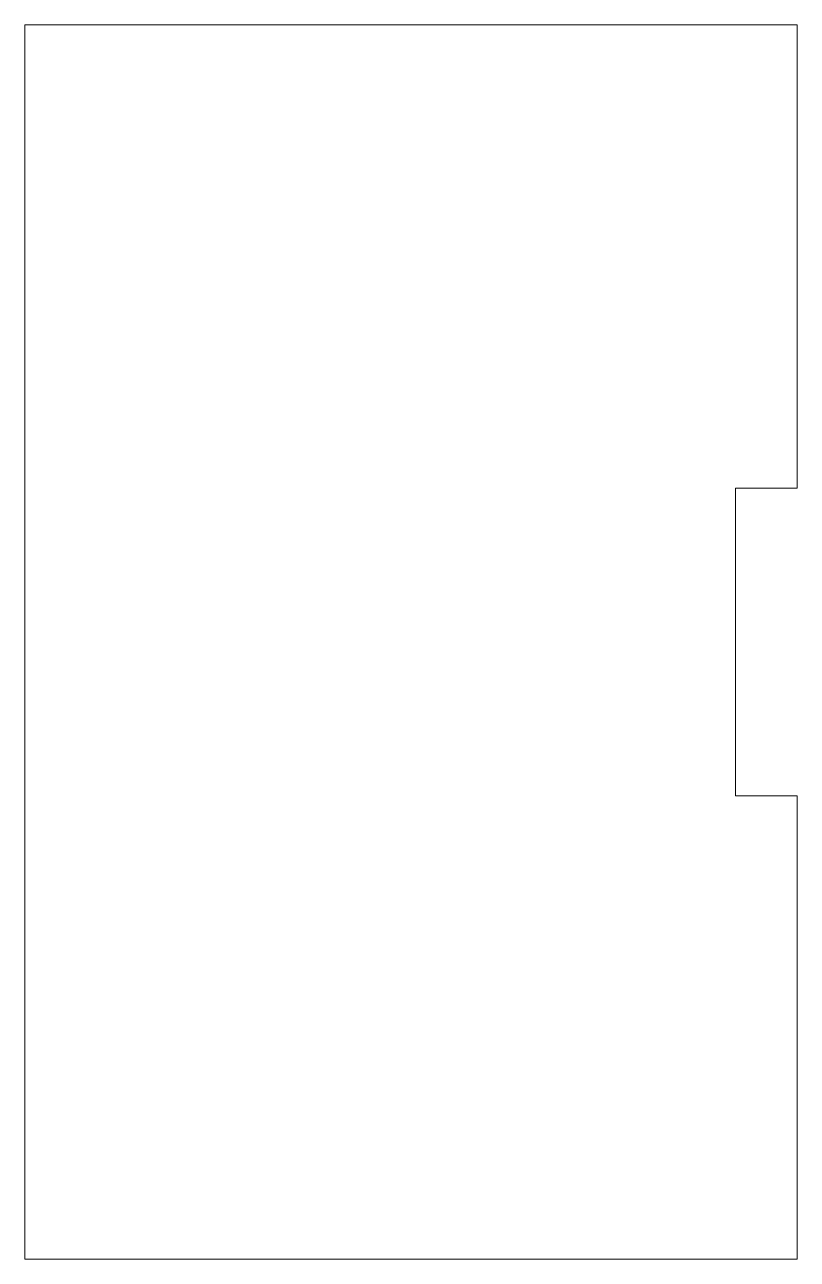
# Model space of a CAD drawing. Header units: millimetres. Extents: x -52 to 198, y -64 to 16.
# Drawn here: x -51.7 to -1.7, y -63.7 to 16.2 of the extents above.
import ezdxf

# ---------------------------------------------------------------- set-up
doc = ezdxf.new("R2010")
doc.units = ezdxf.units.MM

msp = doc.modelspace()

# ---------------------------------------------------------------- linework, layer by layer
at = {"color": 7, "linetype": 'Continuous', "lineweight": 15}
for p, q in [((-51.673, 16.178), (-51.673, -63.722)), ((-51.673, 16.178), (-1.673, 16.178)), ((-1.673, 16.178), (-1.673, -13.822)), ((-5.673, -13.822), (-5.673, -33.722)), ((-1.673, -13.822), (-5.673, -13.822)), ((-1.673, -33.722), (-5.673, -33.722)), ((-1.673, -33.722), (-1.673, -63.722)), ((-51.673, -63.722), (-1.673, -63.722))]:
    msp.add_line(p, q, dxfattribs=at)

doc.saveas('drawing.dxf')
